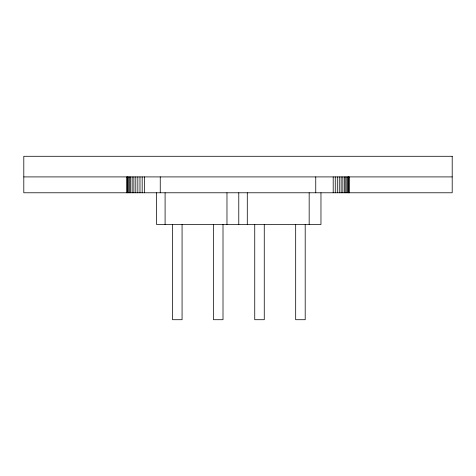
<?xml version="1.0" encoding="UTF-8"?>
<svg xmlns="http://www.w3.org/2000/svg" width="476" height="476" viewBox="0 0 476 476"><rect width="100%" height="100%" fill="white"/><g stroke="black" fill="none" stroke-linecap="round" stroke-linejoin="round"><path stroke-width="0.71" d="M23.8 176.911L452.2 176.911M349.069 176.911L349.069 192.78M348.932 176.911L348.932 192.78M348.527 176.911L348.527 192.78M347.861 176.911L347.861 192.78M346.939 176.911L346.939 192.78M345.79 176.911L345.79 192.78M344.422 176.911L344.422 192.78M342.857 176.911L342.857 192.78M341.131 176.911L341.131 192.78M339.269 176.911L339.269 192.78M337.305 176.911L337.305 192.78M335.271 176.911L335.271 192.78M333.2 176.911L333.2 192.78M320.967 192.78L320.967 224.511L156.586 224.511L156.586 192.78M315.749 176.911L315.749 192.78M309.168 192.78L309.168 224.511M305.199 224.511L305.199 319.711L295.679 319.711L295.679 224.511M264.263 224.511L264.263 319.711L254.743 319.711L254.743 224.511M247.288 192.78L247.288 224.511M238.779 192.78L238.779 224.511M226.975 192.78L226.975 224.511M223.006 224.511L223.006 319.711L213.486 319.711L213.486 224.511M182.07 224.511L182.07 319.711L172.55 319.711L172.55 224.511M165.095 192.78L165.095 224.511M160.251 176.911L160.251 192.78M144.389 176.911L144.389 192.78M142.175 176.911L142.175 192.78M139.98 176.911L139.98 192.78M137.838 176.911L137.838 192.78M135.797 176.911L135.797 192.78M133.887 176.911L133.887 192.78M132.149 176.911L132.149 192.78M130.62 176.911L130.62 192.78M129.329 176.911L129.329 192.78M128.294 176.911L128.294 192.78M127.544 176.911L127.544 192.78M127.086 176.911L127.086 192.78M126.931 176.911L126.931 192.78M452.2 156.289L23.8 156.289L23.8 192.78L452.2 192.78L452.2 156.289"/></g></svg>
